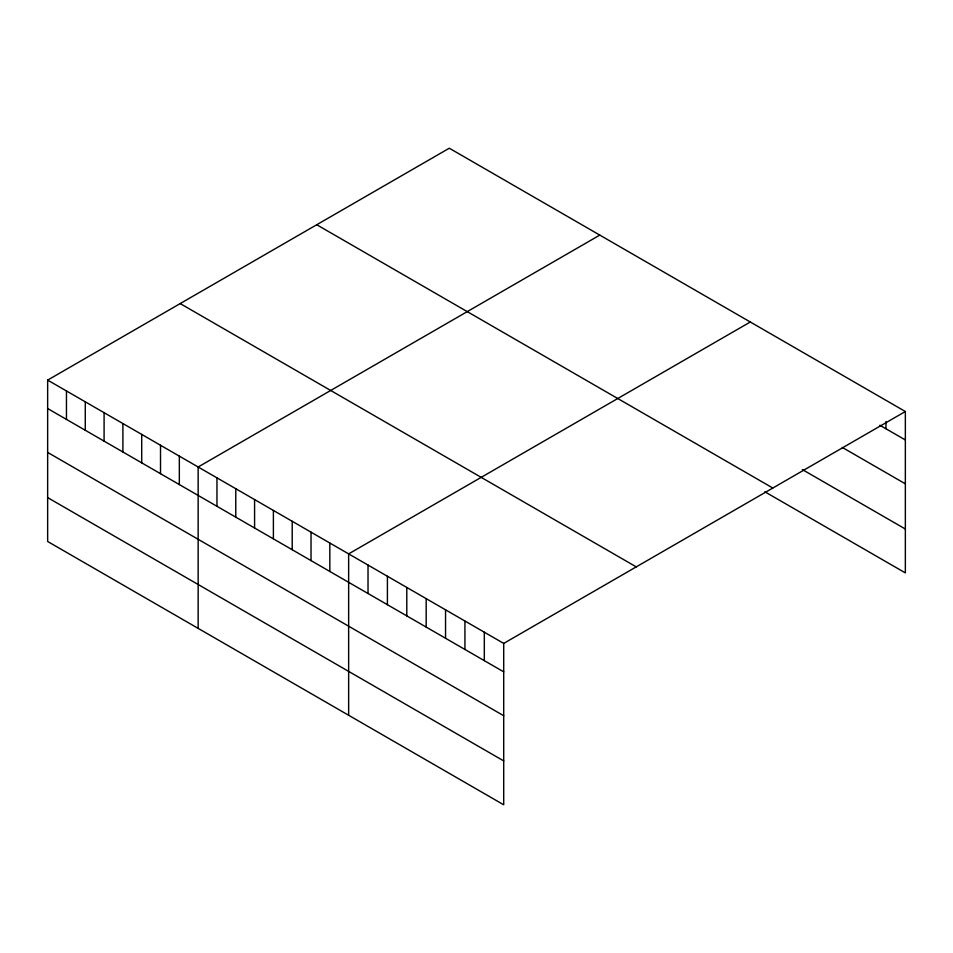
<?xml version="1.0" encoding="UTF-8"?>
<svg xmlns="http://www.w3.org/2000/svg" width="953" height="953" viewBox="0 0 953 953"><rect width="100%" height="100%" fill="white"/><g stroke="black" fill="none" stroke-linecap="round" stroke-linejoin="round"><path stroke-width="1.43" d="M47.65 380.104L503.708 643.406L503.708 804.785L47.65 541.483L47.65 380.104L449.292 148.215L905.35 411.517L905.35 572.896L764.83 491.772M599.794 235.105L198.153 466.994L198.153 628.372M750.297 321.995L348.643 553.884L348.643 715.262M503.708 643.406L905.35 411.517M879.905 425.264L905.35 439.952M842.357 447.457L905.35 483.826M802.378 469.579L905.35 529.022M316.753 224.741L772.812 488.031M180.188 303.578L636.247 566.88M47.65 408.539L503.708 671.841M47.65 452.413L503.708 715.715M47.65 497.609L503.708 760.911M885.968 421.643L885.968 428.755M484.315 632.208L484.315 660.643M464.933 621.022L464.933 649.458M445.551 609.837L445.551 638.26M426.17 598.639L426.17 627.074M406.788 587.453L406.788 615.888M387.406 576.255L387.406 604.69M368.025 565.069L368.025 593.505M329.833 543.019L329.833 571.455M311.023 532.155L311.023 560.59M292.214 521.303L292.214 549.726M273.392 510.439L273.392 538.874M254.582 499.575L254.582 528.01M235.772 488.71L235.772 517.145M216.962 477.858L216.962 506.281M179.331 456.13L179.331 484.565M160.521 445.265L160.521 473.701M141.711 434.413L141.711 462.836M122.901 423.549L122.901 451.984M104.091 412.685L104.091 441.12M85.27 401.821L85.27 430.256M66.46 390.968L66.46 419.403"/></g></svg>
